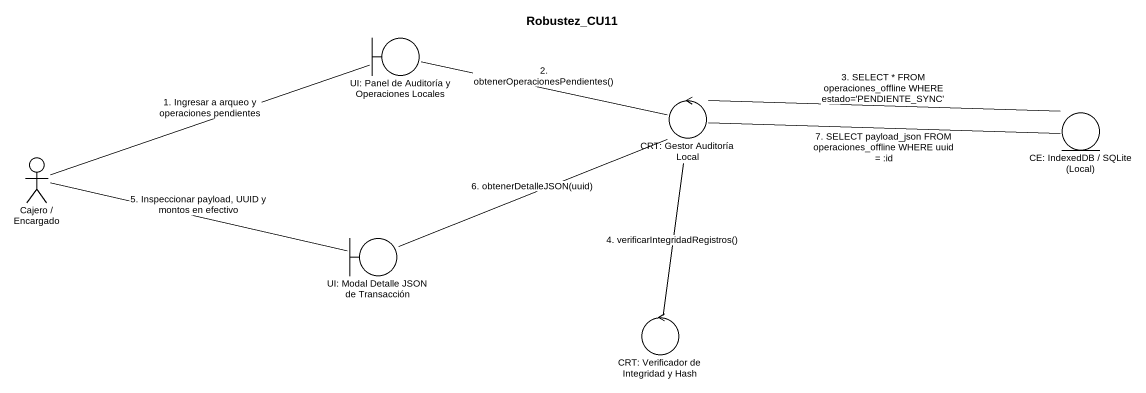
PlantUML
@startuml
title Robustez_CU11
boundary "UI: Panel de Auditoría y Operaciones Locales" as UI_Panel_de_Auditoría_y
control "CRT: Gestor Auditoría Local" as CRT_Gestor_Auditoría_Local
entity "CE: IndexedDB / SQLite (Local)" as CE_IndexedDB_SQLite_Local
actor "Cajero / Encargado" as Cajero_Encargado
boundary "UI: Modal Detalle JSON de Transacción" as UI_Modal_Detalle_JSON_de
control "CRT: Verificador de Integridad y Hash" as CRT_Verificador_de
UI_Panel_de_Auditoría_y -right- CRT_Gestor_Auditoría_Local : 2. obtenerOperacionesPendientes()
CRT_Gestor_Auditoría_Local -right- CE_IndexedDB_SQLite_Local : 3. SELECT * FROM operaciones_offline WHERE estado='PENDIENTE_SYNC'
CRT_Gestor_Auditoría_Local -right- CE_IndexedDB_SQLite_Local : 7. SELECT payload_json FROM operaciones_offline WHERE uuid = :id
CRT_Gestor_Auditoría_Local -- CRT_Verificador_de : 4. verificarIntegridadRegistros()
Cajero_Encargado -right- UI_Panel_de_Auditoría_y : 1. Ingresar a arqueo y operaciones pendientes
Cajero_Encargado -right- UI_Modal_Detalle_JSON_de : 5. Inspeccionar payload, UUID y montos en efectivo
UI_Modal_Detalle_JSON_de -right- CRT_Gestor_Auditoría_Local : 6. obtenerDetalleJSON(uuid)
@enduml
